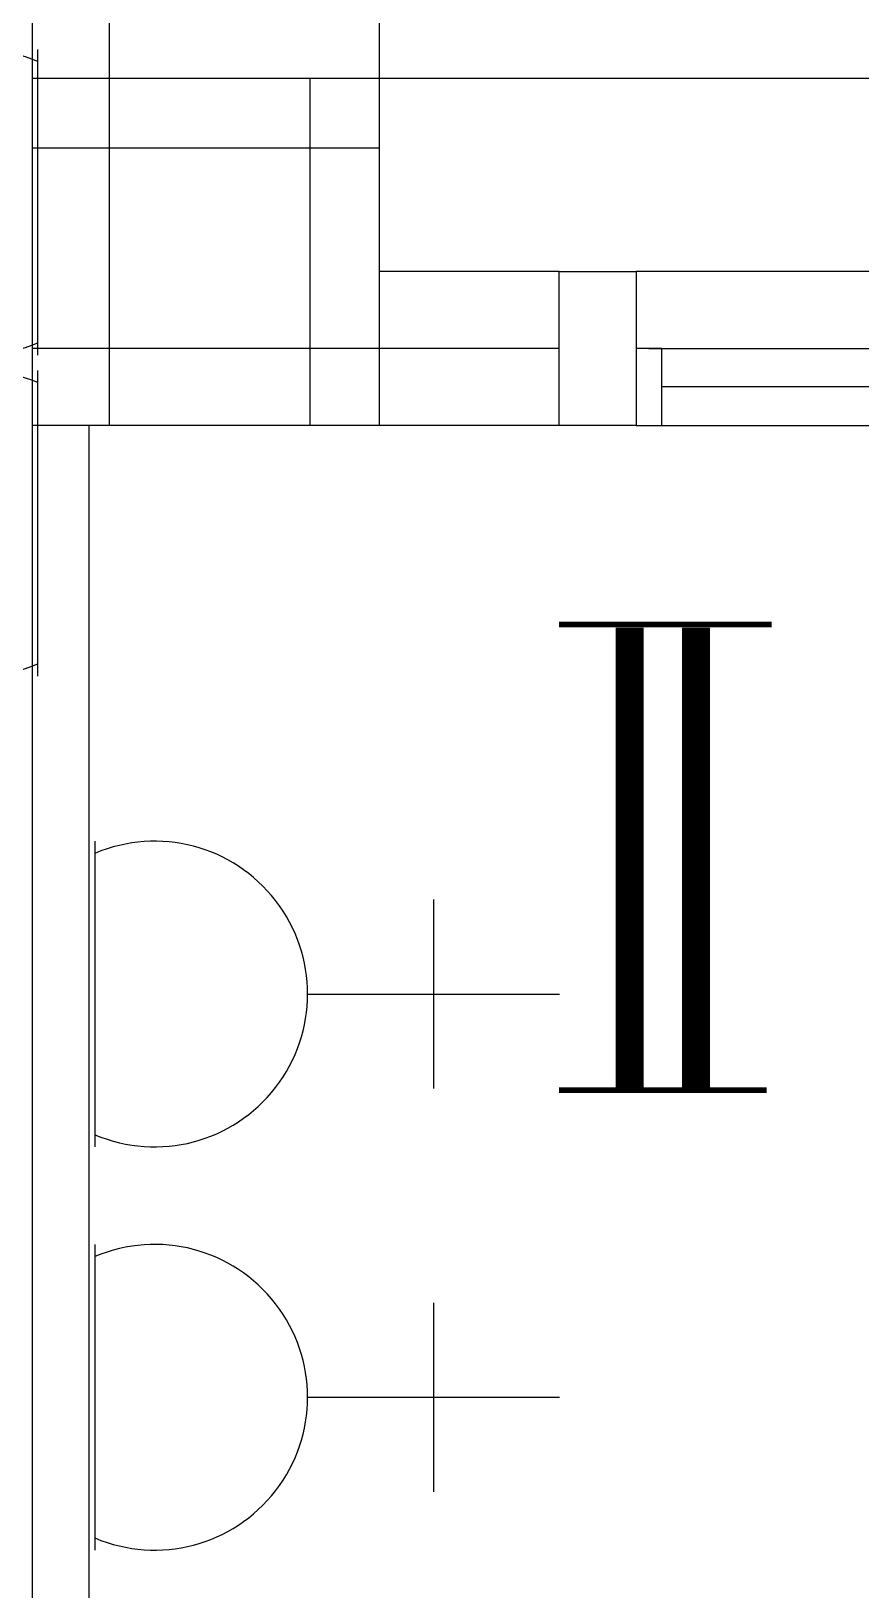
# Model space of a CAD drawing. Header units: inches. Extents: x 16928 to 514628, y -1471 to 241387.
# Drawn here: x 181377 to 182992, y 49675 to 52708 of the extents above; entities that cross this region are included whole.
import ezdxf

# ---------------------------------------------------------------- set-up
doc = ezdxf.new("R2010")
doc.units = ezdxf.units.IN
doc.header["$MEASUREMENT"] = 0
for name, color, linetype in [('ELECT', 6, 'Continuous'), ('FITTING', 8, 'Continuous'), ('LW', 2, 'Continuous'), ('partition', 8, 'Continuous'), ('TB', 8, 'Continuous'), ('WALL', 1, 'Continuous'), ('WIN', 9, 'Continuous')]:
    doc.layers.add(name, color=color, linetype=linetype)

# ---------------------------------------------------------------- blocks, each defined once
blk = doc.blocks.new('13A SSO 300mm')
at = {"layer": 'ELECT', "color": 6}
for p, q in [((0, 413.8), (0, 904.4)), ((-184, 659.1), (184, 659.1)), ((-297.4, 0), (297.4, 0))]:
    blk.add_line(p, q, dxfattribs=at)
blk.add_arc((0, 116.3), 297.4, 336.9763, 203.0237, dxfattribs=at)

msp = doc.modelspace()

# ---------------------------------------------------------------- linework, layer by layer
at = {"layer": 'FITTING', "color": 3}
for points, const_width in [([(182542.6, 50647.1), (182542.6, 51547.1)], 54.6), ([(182542.6, 50647.1), (182542.6, 51547.1)], 54.6), ([(182671.4, 50647.1), (182671.4, 51547.1)], 54.6), ([(182671.4, 50647.1), (182671.4, 51547.1)], 54.6), ([(182405, 51553), (182690, 51553)], 10.9), ([(182405, 51553), (182690, 51553)], 10.9), ([(182543.7, 51553), (182818.9, 51553)], 10.9), ([(182543.7, 51553), (182818.9, 51553)], 10.9), ([(182405, 50647.1), (182680.2, 50647.1)], 10.9), ([(182405, 50647.1), (182680.2, 50647.1)], 10.9), ([(182533.8, 50647.1), (182809, 50647.1)], 10.9), ([(182533.8, 50647.1), (182809, 50647.1)], 10.9)]:
    msp.add_lwpolyline(points, dxfattribs=dict(at, const_width=const_width))
at = {"layer": 'LW'}
for p, q in [((182405, 52240.4), (182055, 52240.4)), ((184355, 52240.4), (182555, 52240.4))]:
    msp.add_line(p, q, dxfattribs=at)
at = {"layer": 'partition'}
for p, q in [((181380, 48560.4), (181380, 51940.4)), ((181490, 48560.4), (181490, 51940.4))]:
    msp.add_line(p, q, dxfattribs=at)
at = {"layer": 'WALL'}
for p, q in [((181380, 51940.4), (181380, 54590.4)), ((181530, 51940.4), (181530, 54590.4)), ((182055, 52615.4), (181380, 52615.4)), ((181920, 52615.4), (181920, 51940.4)), ((182055, 52615.4), (182055, 51940.4)), ((182055, 52480.4), (181380, 52480.4)), ((182405, 52090.4), (181380, 52090.4)), ((182555, 51940.4), (181380, 51940.4))]:
    msp.add_line(p, q, dxfattribs=at)
msp.add_lwpolyline([(182555, 51940.4), (182405, 51940.4), (182405, 52240.4), (182555, 52240.4)], close=True, dxfattribs=at)
at = {"layer": 'WIN'}
for p, q in [((182055, 53915.4), (182055, 52615.4)), ((184855, 52615.4), (182055, 52615.4)), ((182580, 52090.4), (184330, 52090.4)), ((183138.3, 52015.4), (182605, 52015.4)), ((182555, 51940.4), (184355, 51940.4))]:
    msp.add_line(p, q, dxfattribs=at)
msp.add_lwpolyline([(182605, 52090.4), (182555, 52090.4), (182555, 51940.4), (182605, 51940.4)], close=True, dxfattribs=at)

# ---------------------------------------------------------------- block references
at = {"layer": 'TB', "color": 6, "linetype": 'Continuous'}
for p, rotation in [((181390.2, 52375), 90), ((181390.2, 51750.2), 90), ((181501.6, 50834.1), 270), ((181501.6, 50049.4), 270)]:
    msp.add_blockref('13A SSO 300mm', p, dxfattribs=dict(at, rotation=rotation))

doc.saveas('drawing.dxf')
